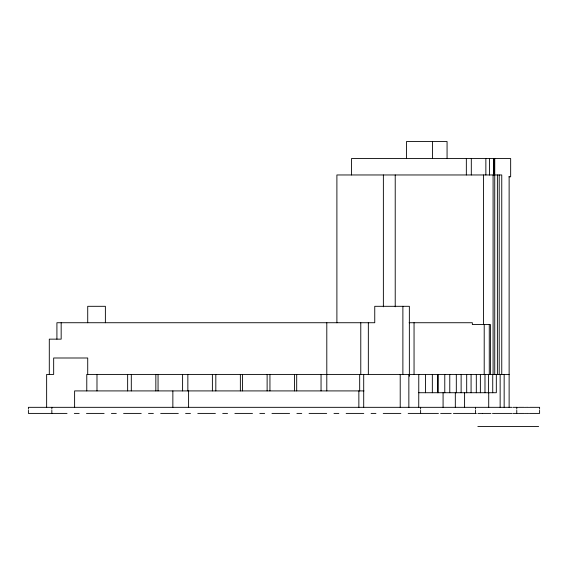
<?xml version="1.0" encoding="UTF-8"?>
<svg xmlns="http://www.w3.org/2000/svg" width="568" height="568" viewBox="0 0 568 568"><rect width="100%" height="100%" fill="white"/><g stroke="black" fill="none" stroke-linecap="round" stroke-linejoin="round"><path stroke-width="0.85" d="M508.9 176.79L510.66 176.79L510.66 158.543L351.521 158.543L351.521 174.965M409.116 322.731L472.349 322.731L472.349 324.555L490.454 324.555L490.454 374.49M409.358 374.418L509.127 374.418M363.974 390.912L74.614 390.912L74.614 407.327M418.744 392.729L496.325 392.729L496.325 374.418M512.151 407.327L28.4 407.327L28.4 409.152M513.145 407.327L517.029 407.327M517.661 407.327L518.293 407.327M518.925 407.327L524.363 407.327M524.995 407.327L525.627 407.327M526.266 407.327L528.034 407.327M528.666 407.327L529.298 407.327M529.93 407.327L539.6 407.327L539.6 409.152M67.031 413.405L28.4 413.405L28.4 410.366M74.323 413.405L79.193 413.405M86.485 413.405L104.121 413.405M111.42 413.405L116.284 413.405M123.583 413.405L141.219 413.405M148.511 413.405L153.374 413.405M160.673 413.405L178.309 413.405M185.608 413.405L190.472 413.405M197.77 413.405L215.4 413.405M222.699 413.405L227.562 413.405M234.861 413.405L252.497 413.405M259.796 413.405L264.66 413.405M271.951 413.405L289.588 413.405M296.886 413.405L301.75 413.405M309.049 413.405L326.685 413.405M333.977 413.405L338.847 413.405M346.139 413.405L363.776 413.405M371.074 413.405L375.938 413.405M383.237 413.405L400.866 413.405M408.165 413.405L438.439 413.405M440.647 413.405L451.212 413.405M453.413 413.405L476.36 413.405M477.88 413.405L482.133 413.405M482.353 413.405L490.951 413.405M492.47 413.405L493.99 413.405M494.515 413.405L512.151 413.405M513.145 413.405L517.029 413.405M517.661 413.405L518.293 413.405M518.925 413.405L524.363 413.405M524.995 413.405L525.627 413.405M526.266 413.405L528.034 413.405M528.666 413.405L529.298 413.405M529.93 413.405L539.6 413.405L539.6 410.366M477.844 426.483L538.649 426.483M516.766 407.327L516.766 409.152M516.766 410.366L516.766 413.405M509.127 176.79L509.127 407.327M504.157 374.418L504.157 407.327M501.757 374.418L501.757 174.965L336.895 174.965L336.895 322.78M500.145 374.418L500.145 407.327M499.208 174.965L499.208 374.418M497.383 174.965L497.383 374.418M494.742 158.543L494.756 374.418M494.139 158.543L494.139 175.05M493.535 158.543L493.535 175.05M493.081 174.965L493.081 374.468M492.733 374.418L492.733 392.729M489.51 158.543L489.51 175.05M489.275 324.555L489.275 374.418M488.714 392.729L488.714 407.327M488.53 374.418L488.53 392.729M485.86 158.543L485.86 174.965M484.98 374.418L484.98 392.729M484.206 324.555L484.206 374.418M483.538 174.965L483.538 324.555M480.372 374.418L480.372 392.729M476.311 374.418L476.311 392.729M475.48 407.327L475.48 409.152M475.48 410.366L475.48 413.405M471.305 158.543L471.305 174.965M471.078 374.418L471.078 392.729M466.69 374.418L466.69 392.729M466.342 158.543L466.342 174.965M464.589 392.729L464.589 407.327M461.124 374.418L461.124 392.729M456.31 374.418L456.31 392.729M455.323 392.729L455.323 407.327M449.771 374.418L449.771 392.729M447.066 158.543L447.066 141.517L406.51 141.517L406.51 158.543M444.779 374.418L444.779 392.729M443.083 392.729L443.083 407.327M432.525 141.517L432.525 158.543M432.34 374.418L432.34 392.729M425.531 374.418L425.531 392.729M420.618 407.327L420.618 409.152M420.618 410.366L420.618 413.405M418.779 374.418L418.744 407.327M414.051 322.731L414.051 374.418M409.358 376.243L409.358 306.308L374.752 306.308L374.752 322.731L56.914 322.731L56.914 339.146M408.853 407.327L408.853 374.418L86.776 374.418L86.776 390.912M402.882 306.308L402.882 374.418M400.213 374.418L400.213 407.327M395.221 174.965L395.221 306.805M383.372 174.965L383.372 306.805M368.341 322.731L368.341 374.418M363.705 374.418L363.705 407.327M360.779 322.731L360.779 374.418M359.679 374.418L359.679 390.912M358.862 390.912L358.862 407.327M326.799 322.731L326.799 390.912M321.048 374.418L321.048 390.912M296.695 374.418L296.695 390.912M294.487 374.418L294.487 390.912M269.942 374.418L269.942 390.912M267.123 374.418L267.123 390.912M242.579 374.418L242.579 390.912M240.363 374.418L240.363 390.912M215.819 374.418L215.819 390.912M212.389 374.418L212.389 390.912M188.597 390.912L188.597 407.327M187.852 374.418L187.852 390.912M182.598 374.418L182.598 390.912M172.857 390.912L172.857 407.327M158.053 374.418L158.053 390.912M155.838 374.418L155.838 390.912M131.3 374.418L131.3 390.912M127.644 374.418L127.644 390.912M105.378 322.731L105.378 306.308L87.72 306.308L87.72 322.731M96.986 374.418L96.986 390.912M87.72 374.418L87.72 357.996L53.669 357.996L53.669 374.418L46.64 374.418L46.64 407.327M61.166 322.731L61.166 339.146L49.295 339.146L49.295 374.418M51.844 407.327L51.844 409.152M51.844 410.366L51.844 413.405M437.935 392.729L437.935 374.418L437.885 392.729"/></g></svg>
